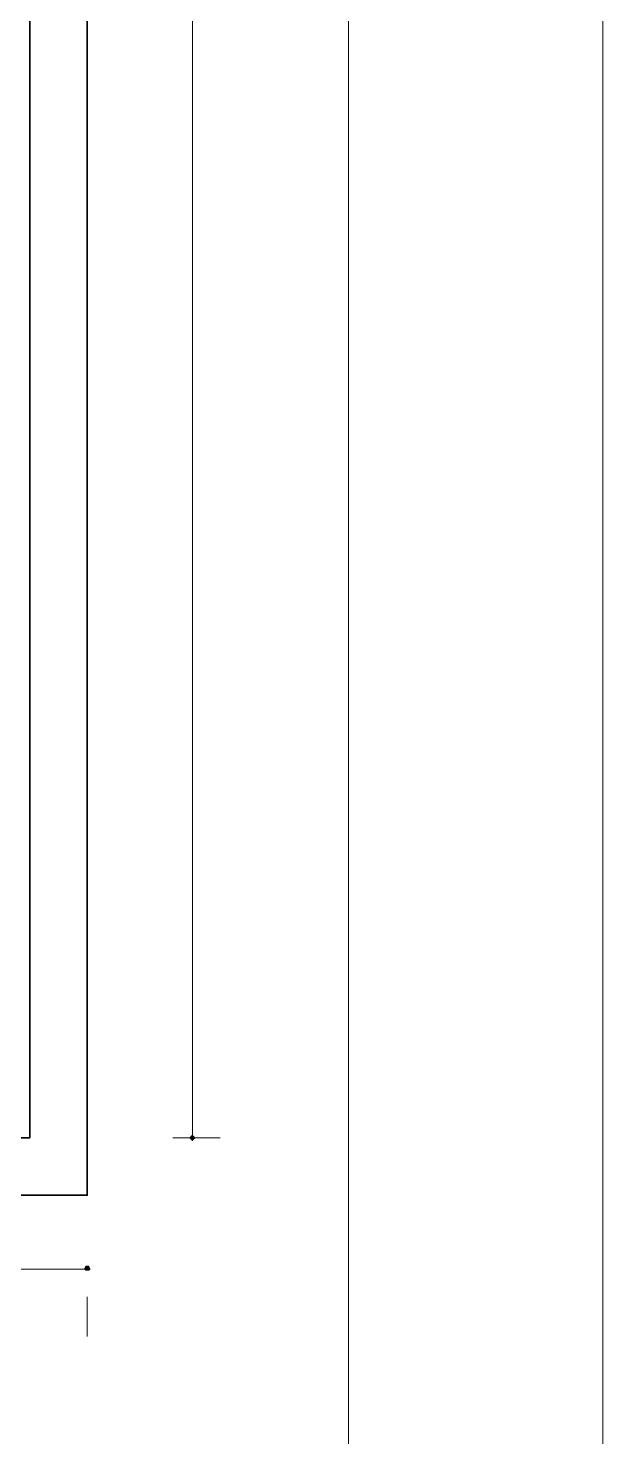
# Model space of a CAD drawing. Header units: millimetres. Extents: x 51.3 to 71.5, y 31.8 to 61.9.
# Drawn here: x 69.996 to 71.509, y 38.793 to 42.506 of the extents above; entities that cross this region are included whole.
import ezdxf

# ---------------------------------------------------------------- set-up
doc = ezdxf.new("R2010")
doc.units = ezdxf.units.MM
for name, color, linetype in [('PDF_0', 7, 'Continuous'), ('PDF_COTAS', 1, 'Continuous'), ('PDF_Parede Corte', 7, 'Continuous'), ('PDF_Paredes Vista', 7, 'Continuous')]:
    doc.layers.add(name, color=color, linetype=linetype)
doc.layers.add('PDF_Vegetação', color=7, linetype='Continuous', true_color=0x00dd37)

msp = doc.modelspace()

# ---------------------------------------------------------------- hatches: boundary and pattern name
at = {"layer": 'PDF_0', "transparency": 33554559}
for points in [[(70.4281, 39.5726), (70.4367, 39.5813), (70.4281, 39.5899), (70.4194, 39.5813)], [(70.16, 39.2354), (70.1557, 39.2441), (70.147, 39.2441), (70.1427, 39.2354), (70.147, 39.2311), (70.1557, 39.2311)]]:
    msp.add_hatch(color=1, dxfattribs=at).paths.add_polyline_path(points)

# ---------------------------------------------------------------- linework, layer by layer
at = {"layer": 'PDF_COTAS', "lineweight": 5}
for points in [[(70.4281, 51.6441), (70.4281, 46.6461), (70.4281, 39.5813)], [(70.3762, 39.5813), (70.5016, 39.5813)], [(58.3911, 39.2354), (70.1513, 39.2354)], [(70.1513, 39.0581), (70.1513, 39.1619)]]:
    msp.add_lwpolyline(points, dxfattribs=at)
at = {"layer": 'PDF_Parede Corte', "lineweight": 35}
msp.add_lwpolyline([(70.1513, 58.0474), (53.4147, 58.0474), (53.4147, 44.4713), (53.5617, 44.4713), (53.5617, 57.8961), (65.1965, 57.8961), (65.1965, 57.1481), (65.3435, 57.1481), (65.3435, 57.8961), (68.3441, 57.8961), (68.3441, 57.2086), (68.4954, 57.2086), (68.4954, 57.8961), (70, 57.8961), (70, 54.8955), (69.252, 54.8955), (69.252, 54.7485), (70, 54.7485), (70, 39.5813), (69.5028, 39.5813), (69.5028, 39.43), (70.1513, 39.43), (70.1513, 58.0474), (70.1513, 39.43)], dxfattribs=at)
at = {"layer": 'PDF_Paredes Vista', "lineweight": 5}
msp.add_lwpolyline([(51.348, 31.7772), (71.509, 31.7772), (71.509, 61.8954), (51.348, 61.8954)], close=True, dxfattribs=at)
msp.add_lwpolyline([(70.8388, 32.3522), (70.8388, 61.3074), (52.978, 61.3074), (52.978, 32.3522), (71.509, 32.3522)], dxfattribs=at)
at = {"layer": 'PDF_Vegetação', "lineweight": 5}
msp.add_lwpolyline([(70, 41.1378), (70, 41.1378)], dxfattribs=at)

doc.saveas('drawing.dxf')
